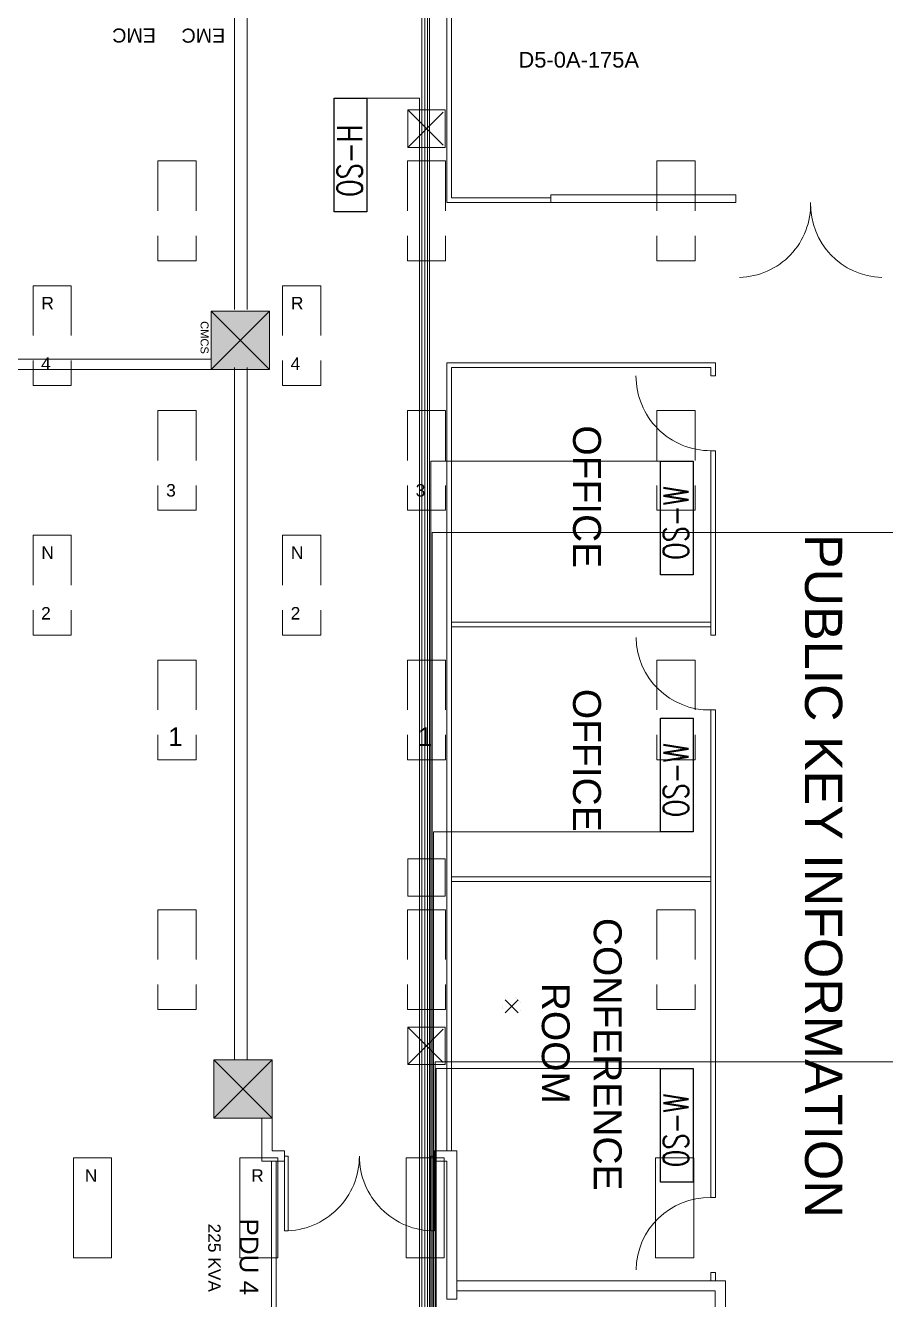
# Model space of a CAD drawing. Extents: x -6172 to 8039, y -4082 to 1639.
# Drawn here: x 1231 to 1645, y -387 to 226 of the extents above; entities that cross this region are included whole.
import ezdxf

# ---------------------------------------------------------------- set-up
doc = ezdxf.new("R2010")
doc.units = 0
doc.header["$LTSCALE"] = 96
doc.header["$MEASUREMENT"] = 0
doc.linetypes.add('SHORT_DASHES', pattern=[0.375, 0.25, -0.125])
doc.layers.get('0').update_dxf_attribs({"linetype": 'CONTINUOUS', "lineweight": 0})
for name, color, linetype, lineweight in [('21', 7, 'CONTINUOUS', 0), ('29', 7, 'CONTINUOUS', 0), ('A-ANNO-RMNA', 4, 'CONTINUOUS', 0), ('A-DOOR', 2, 'CONTINUOUS', 0), ('A-GRID-COLS', 2, 'CONTINUOUS', 0), ('A-PATT-WALL', 1, 'CONTINUOUS', 0), ('A-TPM-INACTIVE', 7, 'CONTINUOUS', 0), ('A-WALL-FULL', 6, 'CONTINUOUS', 0), ('FLT-Peripheral Wiring', 214, 'CONTINUOUS', 0), ('NTS_NOT_TO_STANDARDS', 7, 'CONTINUOUS', 0)]:
    doc.layers.add(name, color=color, linetype=linetype, lineweight=lineweight)
doc.layers.add('FLT-Occupancy-Sensor', color=160, linetype='CONTINUOUS')
doc.styles.add('ARIAL', font='ARIAL', dxfattribs={"height": 0.2})
doc.styles.add('SIM-00', font='SIMPLEX.SHX', dxfattribs={"width": 0.75})

# ---------------------------------------------------------------- blocks, each defined once
blk = doc.blocks.new('24LITE')
at = {"layer": '21', "color": 7, "linetype": 'Continuous'}
for p, q in [((1.13, 81.75), (1.13, 9.75)), ((1.13, 81.75), (28.69, 81.75)), ((28.69, 81.75), (28.69, 9.75)), ((1.13, 9.75), (28.69, 9.75))]:
    blk.add_line(p, q, dxfattribs=at)
blk = doc.blocks.new('EXITL')
at = {"layer": '29', "color": 2, "linetype": 'Continuous'}
for p, q in [((-3.18, -3.18), (3.18, 3.18)), ((3.18, -3.18), (-3.18, 3.18))]:
    blk.add_line(p, q, dxfattribs=at)
at = {"layer": '29', "color": 2, "linetype": 'Continuous', "const_width": 0.0139}
blk.add_lwpolyline([(4.5, 0), (4.16, 1.72), (3.18, 3.18), (1.72, 4.16), (0, 4.5), (-1.72, 4.16), (-3.18, 3.18), (-4.16, 1.72), (-4.5, 0), (-4.16, -1.72), (-3.18, -3.18), (-1.72, -4.16), (0, -4.5), (1.72, -4.16), (3.18, -3.18), (4.16, -1.72)], close=True, dxfattribs=at)
blk = doc.blocks.new('ZZ000001')
at = {"layer": '21', "color": 7, "linetype": 'SHORT_DASHES'}
for p, q in [((1415.2, 167.45), (1433.2, 185.45)), ((1415.2, 185.45), (1433.2, 167.45)), ((1415.2, 167.45), (1415.2, 185.45)), ((1415.2, 185.45), (1433.2, 185.45)), ((1433.2, 167.45), (1433.2, 185.45)), ((1415.2, 167.45), (1433.2, 167.45)), ((1294.95, 160.95), (1294.95, 112.95)), ((1294.95, 160.95), (1313.32, 160.95)), ((1313.32, 160.95), (1313.32, 112.95)), ((1414.95, 160.95), (1414.95, 112.95)), ((1414.95, 160.95), (1433.33, 160.95)), ((1433.33, 160.95), (1433.33, 112.95)), ((1534.96, 160.95), (1534.96, 112.95)), ((1534.96, 160.95), (1553.33, 160.95)), ((1553.33, 160.95), (1553.33, 112.95)), ((1294.95, 112.95), (1313.32, 112.95)), ((1414.95, 112.95), (1433.33, 112.95)), ((1534.96, 112.95), (1553.33, 112.95)), ((1234.94, 100.95), (1234.94, 52.94)), ((1234.94, 100.95), (1253.32, 100.95)), ((1253.32, 100.95), (1253.32, 52.94)), ((1354.95, 100.95), (1354.95, 52.94)), ((1354.95, 100.95), (1373.33, 100.95)), ((1373.33, 100.95), (1373.33, 52.94)), ((1234.94, 52.94), (1253.32, 52.94)), ((1354.95, 52.94), (1373.33, 52.94)), ((1294.95, 40.94), (1294.95, -7.06)), ((1294.95, 40.94), (1313.32, 40.94)), ((1313.32, 40.94), (1313.32, -7.06)), ((1414.95, 40.94), (1414.95, -7.06)), ((1414.95, 40.94), (1433.33, 40.94)), ((1433.33, 40.94), (1433.33, -7.06)), ((1534.96, 40.94), (1534.96, -7.06)), ((1534.96, 40.94), (1553.33, 40.94)), ((1553.33, 40.94), (1553.33, -7.06)), ((1294.95, -7.06), (1313.32, -7.06)), ((1414.95, -7.06), (1433.33, -7.06)), ((1534.96, -7.06), (1553.33, -7.06)), ((1234.94, -19.06), (1234.94, -67.06)), ((1234.94, -19.06), (1253.32, -19.06)), ((1253.32, -19.06), (1253.32, -67.06)), ((1354.95, -19.06), (1354.95, -67.06)), ((1354.95, -19.06), (1373.33, -19.06)), ((1373.33, -19.06), (1373.33, -67.06)), ((1234.94, -67.06), (1253.32, -67.06)), ((1354.95, -67.06), (1373.33, -67.06)), ((1294.95, -79.06), (1294.95, -127.07)), ((1294.95, -79.06), (1313.32, -79.06)), ((1313.32, -79.06), (1313.32, -127.07)), ((1414.95, -79.06), (1414.95, -127.07)), ((1414.95, -79.06), (1433.33, -79.06)), ((1433.33, -79.06), (1433.33, -127.07)), ((1534.96, -79.06), (1534.96, -127.07)), ((1534.96, -79.06), (1553.33, -79.06)), ((1553.33, -79.06), (1553.33, -127.07)), ((1294.95, -127.07), (1313.32, -127.07)), ((1414.95, -127.07), (1433.33, -127.07)), ((1534.96, -127.07), (1553.33, -127.07)), ((1415.2, -192.57), (1415.2, -174.57)), ((1415.2, -174.57), (1433.2, -174.57)), ((1433.2, -192.57), (1433.2, -174.57)), ((1415.2, -192.57), (1433.2, -192.57)), ((1294.95, -199.07), (1294.95, -247.07)), ((1294.95, -199.07), (1313.32, -199.07)), ((1313.32, -199.07), (1313.32, -247.07)), ((1414.95, -199.07), (1414.95, -247.07)), ((1414.95, -199.07), (1433.33, -199.07)), ((1433.33, -199.07), (1433.33, -247.07)), ((1534.96, -199.07), (1534.96, -247.07)), ((1534.96, -199.07), (1553.33, -199.07)), ((1553.33, -199.07), (1553.33, -247.07)), ((1294.95, -247.07), (1313.32, -247.07)), ((1414.95, -247.07), (1433.33, -247.07)), ((1534.96, -247.07), (1553.33, -247.07)), ((1415.2, -273.57), (1433.2, -255.57)), ((1415.2, -255.57), (1433.2, -273.57)), ((1415.2, -273.57), (1415.2, -255.57)), ((1415.2, -255.57), (1433.2, -255.57)), ((1433.2, -273.57), (1433.2, -255.57)), ((1415.2, -273.57), (1433.2, -273.57))]:
    blk.add_line(p, q, dxfattribs=at)
at = {"color": 0, "linetype": 'ByBlock'}
blk.add_blockref('EXITL', (1465.12, -245.54), dxfattribs=at)
at = {"color": 0, "linetype": 'ByBlock', "xscale": 0.6666977108052228, "yscale": 0.6666977108052228}
for p in [(1253.58, -372.92), (1333.58, -372.92), (1413.59, -372.92), (1533.6, -372.92)]:
    blk.add_blockref('24LITE', p, dxfattribs=at)
at = {"layer": '21', "color": 7, "linetype": 'SHORT_DASHES', "style": 'ARIAL'}
for s, height, p in [('R', 6, (1238.94, 89.57)), ('R', 6, (1358.95, 89.57)), ('4', 6, (1238.82, 60.44)), ('4', 6, (1358.82, 60.44)), ('3', 6, (1298.95, -0.43)), ('3', 6, (1418.95, -0.43)), ('N', 6, (1238.94, -30.44)), ('N', 6, (1358.95, -30.44)), ('2', 6, (1238.82, -59.56)), ('2', 6, (1358.82, -59.56)), ('1', 9, (1299.95, -120.44)), ('1', 9, (1419.95, -120.44))]:
    blk.add_text(s, height=height, dxfattribs=at).set_placement(p)
at = {"layer": '21', "color": 7, "linetype": 'Continuous', "style": 'ARIAL'}
for s, p in [('N', (1259.83, -329.91)), ('R', (1339.84, -329.91))]:
    blk.add_text(s, height=6, dxfattribs=at).set_placement(p)
blk = doc.blocks.new('FLT-Occupancy Sensor Hallway')
at = {"layer": 'FLT-Occupancy-Sensor'}
blk.add_lwpolyline([(0, 0), (54.64, 0), (54.64, -15.71), (0, -15.71)], close=True, dxfattribs=at)
at = {"layer": 'FLT-Occupancy-Sensor', "insert": (7.08, -1.46), "char_height": 12, "width": 54.6376, "attachment_point": 1, "style": 'SIM-00'}
blk.add_mtext('OS-H', dxfattribs=at)
blk = doc.blocks.new('FLT-Occupancy Sensor Wall Mount')
at = {"layer": 'FLT-Occupancy-Sensor'}
blk.add_lwpolyline([(0, 0), (54.64, 0), (54.64, -15.71), (0, -15.71)], close=True, dxfattribs=at)
at = {"layer": 'FLT-Occupancy-Sensor', "insert": (7.08, -1.46), "char_height": 12, "width": 54.6376, "attachment_point": 1, "style": 'SIM-00'}
blk.add_mtext('OS-W', dxfattribs=at)

msp = doc.modelspace()

# ---------------------------------------------------------------- linework, layer by layer
at = {"layer": 'A-DOOR'}
for p, q in [((1357.64, -317.52), (1355.89, -317.52)), ((1355.89, -317.52), (1355.89, -353.52)), ((1357.64, -353.52), (1357.64, -317.52)), ((1427.89, -317.52), (1426.14, -317.52)), ((1426.14, -317.52), (1426.14, -353.52)), ((1427.89, -353.52), (1427.89, -317.52)), ((1355.89, -353.52), (1357.64, -353.52)), ((1426.14, -353.52), (1427.89, -353.52))]:
    msp.add_line(p, q, dxfattribs=at)
at = {"layer": 'A-DOOR', "const_width": 0.00174}
for points in [[(1572.89, 140.92), (1572.89, 104.92), (1574.66, 104.92), (1574.66, 140.92), (1572.89, 140.92)], [(1643.13, 140.92), (1643.13, 104.92), (1644.89, 104.92), (1644.89, 140.92), (1643.13, 140.92)], [(1560.89, 57.58), (1524.89, 57.58), (1524.89, 55.83), (1560.89, 55.83), (1560.89, 57.58)], [(1560.89, -68.25), (1560.89, -67.05), (1524.9, -67.05), (1524.9, -68.25)], [(1560.89, -68.25), (1524.9, -68.25)], [(1560.89, -372.25), (1560.89, -373.46), (1524.9, -373.46), (1524.9, -372.25)], [(1560.89, -372.25), (1524.9, -372.25)], [(1438.77, -387.6), (1438.77, -386.4), (1474.76, -386.4), (1474.76, -387.6)]]:
    msp.add_lwpolyline(points, dxfattribs=at)
at = {"layer": 'A-DOOR'}
for centre, radius, start, end in [((1573.78, 140.04), 35.12, 271.4391, 1.44229), ((1644.01, 140.04), 35.13, 178.5578, 268.55759), ((1560.89, 57.58), 36, 179.99998, 270), ((1560.3, -67.65), 35.4, 180.9726, 270.96307), ((1355.89, -317.52), 36, 269.99998, 0), ((1427.89, -317.52), 36, 179.99998, 270), ((1560.3, -372.86), 35.4, 89.03692, 179.02742)]:
    msp.add_arc(centre, radius, start, end, dxfattribs=at)
at = {"layer": 'A-GRID-COLS'}
for p, q in [((1320.59, 60.67), (1320.59, 88.67)), ((1320.59, 88.67), (1348.59, 88.67)), ((1320.59, 60.67), (1348.59, 88.67)), ((1320.59, 88.67), (1348.59, 60.67)), ((1348.59, 88.67), (1348.59, 60.67)), ((1348.59, 60.67), (1320.59, 60.67)), ((1321.89, -299.33), (1321.89, -271.33)), ((1321.89, -271.33), (1349.89, -271.33)), ((1321.89, -299.33), (1349.89, -271.33)), ((1321.89, -271.33), (1349.89, -299.33)), ((1349.89, -271.33), (1349.89, -299.33)), ((1349.89, -299.33), (1321.89, -299.33))]:
    msp.add_line(p, q, dxfattribs=at)
at = {"layer": 'A-GRID-COLS', "const_width": 0.00174}
for points in [[(1335.89, -285.33), (1335.89, -285.33)], [(1337.88, -286.43), (1337.88, -286.43)], [(1337.88, -284.43), (1337.88, -284.43)]]:
    msp.add_lwpolyline(points, dxfattribs=at)
at = {"layer": 'A-PATT-WALL'}
for points in [[(1320.59, 88.67), (1348.59, 88.67), (1320.59, 60.67), (1348.59, 60.67)], [(1321.9, -271.33), (1349.89, -271.33), (1321.9, -299.33), (1349.89, -299.33)]]:
    msp.add_solid(points, dxfattribs=at)
at = {"layer": 'A-WALL-FULL'}
for p, q in [((1433.89, 140.92), (1433.89, 511.53)), ((1436.14, 511.53), (1436.14, 143.17)), ((1331.9, 89.56), (1331.9, 475.65)), ((1337.9, 475.65), (1337.9, 89.56)), ((1483.89, 140.92), (1433.89, 140.92)), ((1436.14, 143.17), (1483.89, 143.17)), ((1483.89, 140.92), (1483.89, 144.67)), ((1572.89, 144.67), (1483.89, 144.67)), ((1572.89, 140.92), (1483.89, 140.92)), ((1572.89, 140.92), (1572.89, 144.67)), ((1320.59, 65.67), (1049.89, 65.67)), ((1331.89, -271.33), (1331.89, 61.56)), ((1337.9, 61.56), (1337.89, -271.33)), ((1433.89, 63.83), (1433.89, -315.08)), ((1433.89, 63.83), (1563.14, 63.83)), ((1436.14, 61.58), (1436.14, -315.08)), ((1436.14, 61.58), (1560.89, 61.58)), ((1560.89, 57.58), (1560.89, 61.58)), ((1563.14, 57.58), (1563.14, 63.83)), ((1320.59, 60.67), (1049.89, 60.67)), ((1560.89, 57.58), (1563.14, 57.58)), ((1563.14, 21.58), (1560.89, 21.58)), ((1560.89, -67.05), (1560.89, 21.58)), ((1563.14, -67.05), (1563.14, 21.58)), ((1560.89, -60.8), (1436.14, -60.8)), ((1436.14, -63.05), (1560.89, -63.05)), ((1560.89, -67.05), (1563.14, -67.05)), ((1563.14, -103.05), (1560.89, -103.05)), ((1560.89, -337.46), (1560.89, -103.05)), ((1563.14, -337.46), (1563.14, -103.05)), ((1560.89, -183.21), (1436.14, -183.21)), ((1560.89, -185.46), (1436.14, -185.46)), ((1345.02, -299.33), (1345.02, -319.96)), ((1349.89, -299.33), (1349.89, -315.08)), ((1355.89, -315.08), (1349.89, -315.08)), ((1355.89, -319.96), (1355.89, -315.08)), ((1427.89, -315.08), (1427.89, -319.96)), ((1438.77, -315.08), (1427.89, -315.08)), ((1438.77, -315.08), (1438.77, -386.4)), ((1355.89, -319.96), (1345.02, -319.96)), ((1349.64, -319.96), (1349.64, -527.21)), ((1351.89, -319.96), (1351.89, -524.96)), ((1433.89, -319.96), (1427.89, -319.96)), ((1433.89, -319.96), (1433.89, -386.4)), ((1563.14, -337.46), (1560.89, -337.46)), ((1560.89, -377.46), (1560.89, -373.46)), ((1560.89, -373.46), (1563.14, -373.46)), ((1563.14, -377.46), (1563.14, -373.46)), ((1567.89, -377.46), (1438.77, -377.46)), ((1567.89, -377.46), (1567.89, -402.33)), ((1563.02, -382.33), (1438.77, -382.33)), ((1563.02, -382.33), (1563.02, -402.33)), ((1438.77, -386.4), (1433.89, -386.4))]:
    msp.add_line(p, q, dxfattribs=at)
at = {"layer": 'FLT-Peripheral Wiring'}
for points in [[(1421.91, 799.3), (1421.91, -947.6), (909.64, -947.6), (909.64, -1182.75), (973.25, -1182.75)], [(1753.11, 794.09), (1423.37, 794.09), (1423.37, -948.68), (910.5, -948.68), (910.5, -1182.4), (973.25, -1182.4)], [(1438.26, 526.25), (1424.68, 526.25), (1424.68, -949.21), (911.19, -949.21), (911.19, -1181.99), (973.25, -1181.99)], [(1664.74, 318.66), (1425.64, 318.66), (1425.64, -949.7), (911.85, -949.7), (911.85, -1181.69), (973.25, -1181.69)], [(1395.5, 191.17), (1420.8, 191.17), (1420.8, -946.8), (909.42, -946.8), (909.42, -1182.96), (973.25, -1182.96)], [(1536.62, 16.63), (1426.2, 16.63), (1426.2, -949.93), (912.09, -949.93), (912.09, -1181.57), (973.25, -1181.57)], [(1664.24, -17.7), (1426.84, -17.7), (1426.84, -950.14), (912.41, -950.14), (912.41, -1181.47), (973.25, -1181.47)], [(1536.62, -161.63), (1427.59, -161.63), (1427.59, -950.71), (912.65, -950.71), (912.65, -1181.35), (973.25, -1181.35)], [(1731.03, -219.67), (1731.03, -272.2), (1428.4, -272.2), (1428.4, -950.9), (912.94, -950.9), (912.94, -1181.14), (973.25, -1181.14)], [(1536.62, -275.37), (1428.84, -275.37), (1428.84, -951.11), (913.32, -951.11), (913.32, -1180.93), (973.25, -1180.93)]]:
    msp.add_lwpolyline(points, dxfattribs=at)

# ---------------------------------------------------------------- block references
msp.add_blockref('ZZ000001', (0, 0))
at = {"layer": 'FLT-Occupancy-Sensor', "rotation": 90}
for name, p in [('FLT-Occupancy Sensor Hallway', (1379.78, 136.53)), ('FLT-Occupancy Sensor Wall Mount', (1536.62, -38.01)), ('FLT-Occupancy Sensor Wall Mount', (1536.62, -161.63)), ('FLT-Occupancy Sensor Wall Mount', (1536.62, -330.01))]:
    msp.add_blockref(name, p, dxfattribs=at)

# ---------------------------------------------------------------- texts
at = {"layer": 'A-ANNO-RMNA', "style": 'ARIAL'}
for s, height, p in [('OFFICE', 13.407, (1494.64, 33.79)), ('PUBLIC KEY INFORMATION', 17.8756, (1606.18, -18.4)), ('OFFICE', 13.407, (1494.64, -92.9)), ('CONFERENCE ', 13.4067, (1504.6, -203)), ('      ROOM', 13.407, (1479.62, -203))]:
    msp.add_text(s, height=height, rotation=270, dxfattribs=at).set_placement(p)
at = {"layer": 'A-TPM-INACTIVE', "style": 'ARIAL'}
msp.add_text('D5-0A-175A', height=7.541, dxfattribs=at).set_placement((1468.38, 205.81))
at = {"layer": 'NTS_NOT_TO_STANDARDS', "style": 'ARIAL'}
for s, height, rotation, p in [('EMC', 6.763, 180, (1294.05, 224.62)), ('EMC', 6.763, 180, (1327.36, 224.56)), ('CMCS', 3.818, 270, (1315.53, 83.89)), ('PDU 4', 8.948, 270.00217, (1334.33, -347.56)), ('225 KVA', 5.965, 270, (1319.18, -349.98))]:
    msp.add_text(s, height=height, rotation=rotation, dxfattribs=at).set_placement(p)

doc.saveas('drawing.dxf')
